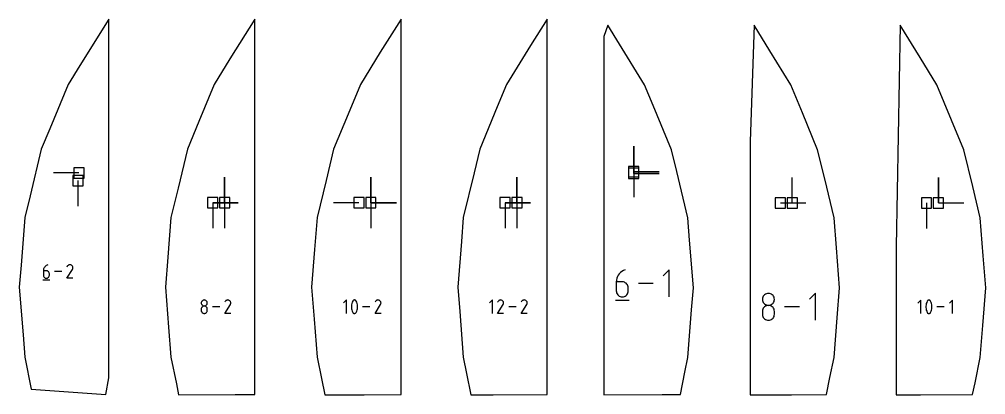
# Model space of a CAD drawing. Extents: x 0 to 800, y 0 to 1000.
# Drawn here: x 218.2 to 272.2, y 942.6 to 963.6 of the extents above; entities that cross this region are included whole.
import ezdxf

# ---------------------------------------------------------------- set-up
doc = ezdxf.new("R2010")
doc.units = 0
doc.header["$MEASUREMENT"] = 0
for name, color, linetype in [('annotation', 7, 'Continuous'), ('boundary', 7, 'Continuous'), ('hole', 7, 'Continuous')]:
    doc.layers.add(name, color=color, linetype=linetype)

msp = doc.modelspace()

# ---------------------------------------------------------------- linework, layer by layer
at = {"layer": 'annotation', "color": 1}
for p, q in [((252.538929, 955.079203), (252.538929, 956.507953)), ((252.538929, 955.079203), (252.538929, 956.507953)), ((252.538929, 956.507953), (252.538929, 955.079203)), ((252.538929, 955.079203), (252.538929, 956.507953)), ((252.538929, 956.507953), (252.538929, 955.079203)), ((252.538929, 954.983953), (252.538929, 956.412703)), ((252.538929, 954.983953), (252.538929, 956.412703)), ((252.538929, 956.412703), (252.538929, 954.983953)), ((252.538929, 955.079203), (253.967679, 955.079203)), ((252.538929, 955.079203), (253.967679, 955.079203)), ((253.967679, 955.079203), (252.538929, 955.079203)), ((252.538929, 955.079203), (252.538929, 953.650453)), ((221.505176, 955.007169), (220.076426, 955.007169)), ((221.452551, 954.578544), (221.452551, 953.149794)), ((229.656427, 953.340919), (229.656427, 954.769669)), ((229.656427, 953.340919), (229.656427, 954.769669)), ((229.656427, 954.769669), (229.656427, 953.340919)), ((237.831428, 953.340919), (237.831428, 954.769669)), ((237.831428, 953.340919), (237.831428, 954.769669)), ((237.831428, 954.769669), (237.831428, 953.340919)), ((237.831428, 953.340919), (237.831428, 954.769669)), ((237.831428, 954.769669), (237.831428, 953.340919)), ((246.006428, 953.340919), (246.006428, 954.769669)), ((246.006428, 953.340919), (246.006428, 954.769669)), ((246.006428, 954.769669), (246.006428, 953.340919)), ((252.538929, 954.983953), (253.967679, 954.983953)), ((261.40393, 953.329311), (261.40393, 954.758061)), ((269.578931, 953.329311), (269.578931, 954.758061)), ((269.578931, 953.329311), (269.578931, 954.758061)), ((269.578931, 954.758061), (269.578931, 953.329311)), ((228.990177, 953.340919), (228.990176, 951.912169)), ((228.990177, 953.340919), (230.418927, 953.340919)), ((228.990177, 953.340919), (230.418927, 953.340919)), ((230.418927, 953.340919), (228.990177, 953.340919)), ((229.656427, 953.340919), (229.656427, 951.912169)), ((237.165177, 953.340919), (235.736427, 953.340919)), ((237.831428, 953.340919), (239.260178, 953.340919)), ((237.831428, 953.340919), (239.260178, 953.340919)), ((239.260178, 953.340919), (237.831428, 953.340919)), ((237.831428, 953.340919), (237.831428, 951.912169)), ((245.340178, 953.340919), (246.768928, 953.340919)), ((245.340178, 953.340919), (246.768928, 953.340919)), ((246.768928, 953.340919), (245.340178, 953.340919)), ((245.340178, 953.340919), (245.340178, 951.912169)), ((246.006428, 953.340919), (246.006428, 951.912169)), ((260.737679, 953.329311), (262.166429, 953.329311)), ((268.91268, 953.329311), (268.91268, 951.900561)), ((269.578931, 953.329311), (271.007681, 953.329311)), ((219.549137, 949.679026), (219.531595, 949.632508)), ((219.57291, 949.722321), (219.549137, 949.679026)), ((219.60246, 949.761785), (219.57291, 949.722321)), ((219.637334, 949.796807), (219.60246, 949.761785)), ((219.67708, 949.82678), (219.637334, 949.796807)), ((219.721243, 949.851093), (219.67708, 949.82678)), ((219.76937, 949.869138), (219.721243, 949.851093)), ((219.76937, 949.869138), (219.76937, 949.869138)), ((220.856665, 949.785014), (220.834604, 949.742694)), ((220.874173, 949.80984), (220.856665, 949.785014)), ((220.895178, 949.830563), (220.874173, 949.80984)), ((220.919041, 949.847019), (220.895178, 949.830563)), ((220.945125, 949.859041), (220.919041, 949.847019)), ((220.972789, 949.866463), (220.945125, 949.859041)), ((221.001396, 949.869119), (220.972789, 949.866463)), ((221.030306, 949.866843), (221.001396, 949.869119)), ((221.058881, 949.85947), (221.030306, 949.866843)), ((221.086482, 949.846833), (221.058881, 949.85947)), ((221.111167, 949.829304), (221.086482, 949.846833)), ((221.086482, 949.846833), (221.086482, 949.846833)), ((221.131807, 949.808269), (221.111167, 949.829304)), ((221.148218, 949.784373), (221.131807, 949.808269)), ((221.160216, 949.75826), (221.148218, 949.784373)), ((221.167617, 949.730576), (221.160216, 949.75826)), ((221.160408, 949.644541), (221.167897, 949.673072)), ((221.170239, 949.701965), (221.167617, 949.730576)), ((221.167897, 949.673072), (221.170239, 949.701965)), ((219.520738, 949.583377), (219.517018, 949.532241)), ((219.517018, 949.532241), (219.517018, 949.280791)), ((219.685015, 949.532241), (219.517018, 949.532241)), ((219.517018, 949.280791), (219.517018, 949.280791)), ((219.517018, 949.280791), (219.51973, 949.25057)), ((219.51973, 949.25057), (219.527548, 949.222121)), ((219.531595, 949.632508), (219.520738, 949.583377)), ((219.527548, 949.222121), (219.539993, 949.195922)), ((219.539993, 949.195922), (219.556585, 949.172447)), ((219.556585, 949.172447), (219.576848, 949.152172)), ((219.576848, 949.152172), (219.6003, 949.135575)), ((219.6003, 949.135575), (219.626465, 949.123131)), ((219.626465, 949.123131), (219.654863, 949.115315)), ((219.71523, 949.529545), (219.685015, 949.532241)), ((219.743661, 949.521768), (219.71523, 949.529545)), ((219.71523, 949.115315), (219.743661, 949.123131)), ((219.769835, 949.509381), (219.743661, 949.521768)), ((219.743661, 949.123131), (219.769835, 949.135575)), ((219.79328, 949.492851), (219.769835, 949.509381)), ((219.769835, 949.135575), (219.79328, 949.152172)), ((219.813523, 949.472647), (219.79328, 949.492851)), ((219.79328, 949.152172), (219.813523, 949.172447)), ((219.83009, 949.44924), (219.813523, 949.472647)), ((219.813523, 949.172447), (219.83009, 949.195922)), ((219.84251, 949.423097), (219.83009, 949.44924)), ((219.83009, 949.195922), (219.84251, 949.222121)), ((219.850308, 949.394688), (219.84251, 949.423097)), ((219.84251, 949.222121), (219.850308, 949.25057)), ((219.853013, 949.364481), (219.850308, 949.394688)), ((219.850308, 949.25057), (219.853013, 949.280791)), ((219.853013, 949.280791), (219.853013, 949.364481)), ((219.853013, 949.364481), (219.853013, 949.364481)), ((220.550444, 949.490871), (220.136784, 949.490871)), ((220.83413, 949.112598), (221.1446, 949.612415)), ((221.1446, 949.612415), (221.144971, 949.612874)), ((221.1446, 949.612415), (221.1446, 949.612415)), ((221.144971, 949.612874), (221.145327, 949.613337)), ((221.145327, 949.613337), (221.14567, 949.613808)), ((221.14567, 949.613808), (221.146002, 949.614291)), ((221.146002, 949.614291), (221.146327, 949.614789)), ((221.146327, 949.614789), (221.146645, 949.615307)), ((221.146645, 949.615307), (221.14696, 949.615848)), ((221.14696, 949.615848), (221.147274, 949.616417)), ((221.147274, 949.616417), (221.147589, 949.617017)), ((221.147589, 949.617017), (221.160408, 949.644541)), ((221.147589, 949.617017), (221.147589, 949.617017)), ((251.624437, 949.203161), (251.589392, 949.110228)), ((251.67193, 949.289656), (251.624437, 949.203161)), ((251.730965, 949.368495), (251.67193, 949.289656)), ((251.800637, 949.438463), (251.730965, 949.368495)), ((251.88004, 949.498341), (251.800637, 949.438463)), ((251.968268, 949.546914), (251.88004, 949.498341)), ((252.064416, 949.582963), (251.968268, 949.546914)), ((252.064416, 949.582963), (252.064416, 949.582963)), ((254.527519, 949.582963), (254.191516, 949.246866)), ((254.527519, 948.071568), (254.527519, 949.582963)), ((219.495977, 949.018037), (219.874243, 949.018037)), ((219.654863, 949.115315), (219.685015, 949.112604)), ((219.685015, 949.112604), (219.71523, 949.115315)), ((219.685015, 949.112604), (219.685015, 949.112604)), ((221.170124, 949.112598), (220.83413, 949.112598)), ((251.567701, 949.012074), (251.560269, 948.909916)), ((251.560269, 948.909916), (251.560269, 948.40757)), ((251.895893, 948.909916), (251.560269, 948.909916)), ((251.589392, 949.110228), (251.567701, 949.012074)), ((251.956256, 948.904529), (251.895893, 948.909916)), ((252.013055, 948.888993), (251.956256, 948.904529)), ((252.065346, 948.864245), (252.013055, 948.888993)), ((252.112184, 948.831221), (252.065346, 948.864245)), ((252.152624, 948.790859), (252.112184, 948.831221)), ((252.185723, 948.744096), (252.152624, 948.790859)), ((252.210534, 948.691868), (252.185723, 948.744096)), ((252.226113, 948.635112), (252.210534, 948.691868)), ((252.231516, 948.574766), (252.226113, 948.635112)), ((253.624837, 948.827266), (252.798432, 948.827266)), ((251.560269, 948.40757), (251.560269, 948.40757)), ((251.560269, 948.40757), (251.565688, 948.347195)), ((251.565688, 948.347195), (251.581307, 948.290361)), ((251.581307, 948.290361), (251.606169, 948.238019)), ((251.606169, 948.238019), (251.639317, 948.191121)), ((251.639317, 948.191121), (251.679797, 948.150618)), ((251.679797, 948.150618), (251.726651, 948.11746)), ((251.726651, 948.11746), (251.778922, 948.092598)), ((251.778922, 948.092598), (251.835655, 948.076984)), ((251.835655, 948.076984), (251.895893, 948.071568)), ((251.895893, 948.071568), (251.956256, 948.076984)), ((251.895893, 948.071568), (251.895893, 948.071568)), ((251.956256, 948.076984), (252.013055, 948.092598)), ((252.013055, 948.092598), (252.065346, 948.11746)), ((252.065346, 948.11746), (252.112184, 948.150618)), ((252.112184, 948.150618), (252.152624, 948.191121)), ((252.152624, 948.191121), (252.185723, 948.238019)), ((252.185723, 948.238019), (252.210534, 948.290361)), ((252.210534, 948.290361), (252.226113, 948.347195)), ((252.226113, 948.347195), (252.231516, 948.40757)), ((252.231516, 948.40757), (252.231516, 948.574766)), ((252.231516, 948.574766), (252.231516, 948.574766)), ((259.756296, 948.05071), (259.740686, 947.994087)), ((259.781148, 948.102899), (259.756296, 948.05071)), ((259.814287, 948.149693), (259.781148, 948.102899)), ((259.854759, 948.190133), (259.814287, 948.149693)), ((259.901609, 948.223258), (259.854759, 948.190133)), ((259.953885, 948.248108), (259.901609, 948.223258)), ((260.010631, 948.263722), (259.953885, 948.248108)), ((260.070894, 948.26914), (260.010631, 948.263722)), ((260.131156, 948.263722), (260.070894, 948.26914)), ((260.070894, 948.26914), (260.070894, 948.26914)), ((260.187903, 948.248108), (260.131156, 948.263722)), ((260.240178, 948.223258), (260.187903, 948.248108)), ((260.287029, 948.190133), (260.240178, 948.223258)), ((260.3275, 948.149693), (260.287029, 948.190133)), ((260.360639, 948.102899), (260.3275, 948.149693)), ((260.385491, 948.05071), (260.360639, 948.102899)), ((260.401102, 947.994087), (260.385491, 948.05071)), ((262.70252, 948.270988), (262.366517, 947.93489)), ((262.70252, 946.759592), (262.70252, 948.270988)), ((228.351443, 947.760394), (228.348732, 947.730312)), ((228.348732, 947.730312), (228.348732, 947.730312)), ((228.348732, 947.730312), (228.351444, 947.700089)), ((228.359257, 947.788737), (228.351443, 947.760394)), ((228.351444, 947.700089), (228.359262, 947.671636)), ((228.371696, 947.81486), (228.359257, 947.788737)), ((228.359262, 947.671636), (228.371707, 947.64543)), ((228.388284, 947.838283), (228.371696, 947.81486)), ((228.388284, 947.502215), (228.371696, 947.478739)), ((228.371707, 947.64543), (228.3883, 947.621948)), ((228.408542, 947.858525), (228.388284, 947.838283)), ((228.408542, 947.522493), (228.388284, 947.502215)), ((228.3883, 947.621948), (228.408562, 947.601666)), ((228.431993, 947.875106), (228.408542, 947.858525)), ((228.431993, 947.539096), (228.408542, 947.522493)), ((228.408562, 947.601666), (228.432014, 947.585061)), ((228.45816, 947.887545), (228.431993, 947.875106)), ((228.45816, 947.551545), (228.431993, 947.539096)), ((228.432014, 947.585061), (228.458179, 947.57261)), ((228.486564, 947.89536), (228.45816, 947.887545)), ((228.486564, 947.559365), (228.45816, 947.551545)), ((228.458179, 947.57261), (228.486577, 947.56479)), ((228.516729, 947.898072), (228.486564, 947.89536)), ((228.516729, 947.562078), (228.486564, 947.559365)), ((228.486577, 947.56479), (228.516729, 947.562078)), ((228.546894, 947.89536), (228.516729, 947.898072)), ((228.516729, 947.898072), (228.516729, 947.898072)), ((228.516729, 947.562078), (228.546881, 947.56479)), ((228.546894, 947.559366), (228.516729, 947.562078)), ((228.516729, 947.562078), (228.516729, 947.562078)), ((228.516729, 947.562078), (228.516729, 947.562078)), ((228.546881, 947.56479), (228.575279, 947.57261)), ((228.575298, 947.887545), (228.546894, 947.89536)), ((228.575298, 947.551551), (228.546894, 947.559366)), ((228.575279, 947.57261), (228.601444, 947.585061)), ((228.601465, 947.875106), (228.575298, 947.887545)), ((228.601465, 947.539106), (228.575298, 947.551551)), ((228.601444, 947.585061), (228.624897, 947.601666)), ((228.624916, 947.858525), (228.601465, 947.875106)), ((228.624916, 947.522509), (228.601465, 947.539106)), ((228.624897, 947.601666), (228.645159, 947.621948)), ((228.645174, 947.838283), (228.624916, 947.858525)), ((228.645174, 947.502235), (228.624916, 947.522509)), ((228.645159, 947.621948), (228.661752, 947.64543)), ((228.661762, 947.81486), (228.645174, 947.838283)), ((228.661762, 947.47876), (228.645174, 947.502235)), ((228.661752, 947.64543), (228.674196, 947.671636)), ((228.674202, 947.788737), (228.661762, 947.81486)), ((228.674196, 947.671636), (228.682014, 947.700089)), ((228.682016, 947.760394), (228.674202, 947.788737)), ((228.682014, 947.700089), (228.684727, 947.730312)), ((228.684727, 947.730312), (228.682016, 947.760394)), ((228.684727, 947.730312), (228.684727, 947.730312)), ((229.382158, 947.520731), (228.968498, 947.520731)), ((229.665844, 947.142457), (229.976314, 947.642275)), ((229.688379, 947.814874), (229.666318, 947.772554)), ((229.705887, 947.8397), (229.688379, 947.814874)), ((229.726892, 947.860423), (229.705887, 947.8397)), ((229.750755, 947.876879), (229.726892, 947.860423)), ((229.776839, 947.888901), (229.750755, 947.876879)), ((229.804503, 947.896323), (229.776839, 947.888901)), ((229.83311, 947.898979), (229.804503, 947.896323)), ((229.86202, 947.896703), (229.83311, 947.898979)), ((229.890595, 947.88933), (229.86202, 947.896703)), ((229.918196, 947.876693), (229.890595, 947.88933)), ((229.942881, 947.859164), (229.918196, 947.876693)), ((229.918196, 947.876693), (229.918196, 947.876693)), ((229.963521, 947.838129), (229.942881, 947.859164)), ((229.979932, 947.814233), (229.963521, 947.838129)), ((229.976314, 947.642275), (229.976685, 947.642734)), ((229.976314, 947.642275), (229.976314, 947.642275)), ((229.976685, 947.642734), (229.977041, 947.643197)), ((229.977041, 947.643197), (229.977384, 947.643668)), ((229.977384, 947.643668), (229.977716, 947.644151)), ((229.977716, 947.644151), (229.978041, 947.644649)), ((229.978041, 947.644649), (229.978359, 947.645167)), ((229.978359, 947.645167), (229.978674, 947.645708)), ((229.978674, 947.645708), (229.978988, 947.646277)), ((229.978988, 947.646277), (229.979303, 947.646877)), ((229.979303, 947.646877), (229.992122, 947.674401)), ((229.979303, 947.646877), (229.979303, 947.646877)), ((229.99193, 947.78812), (229.979932, 947.814233)), ((229.999331, 947.760436), (229.99193, 947.78812)), ((229.992122, 947.674401), (229.999611, 947.702932)), ((230.001953, 947.731825), (229.999331, 947.760436)), ((229.999611, 947.702932), (230.001953, 947.731825)), ((236.466742, 947.898997), (236.298555, 947.730763)), ((236.466742, 947.142464), (236.466742, 947.898997)), ((236.757726, 947.629127), (236.750476, 947.556675)), ((236.750476, 947.556675), (236.750476, 947.483924)), ((236.772226, 947.70072), (236.757726, 947.629127)), ((236.793976, 947.770895), (236.772226, 947.70072)), ((236.822976, 947.839092), (236.793976, 947.770895)), ((236.832742, 947.855332), (236.822976, 947.839092)), ((236.822976, 947.839092), (236.822976, 947.839092)), ((236.844913, 947.869172), (236.832742, 947.855332)), ((236.859086, 947.880477), (236.844913, 947.869172)), ((236.874858, 947.889113), (236.859086, 947.880477)), ((236.891826, 947.894947), (236.874858, 947.889113)), ((236.909587, 947.897845), (236.891826, 947.894947)), ((236.927738, 947.897672), (236.909587, 947.897845)), ((236.945876, 947.894295), (236.927738, 947.897672)), ((236.963599, 947.887579), (236.945876, 947.894295)), ((236.970383, 947.884014), (236.963599, 947.887579)), ((236.963599, 947.887579), (236.963599, 947.887579)), ((236.976893, 947.879919), (236.970383, 947.884014)), ((236.983098, 947.875327), (236.976893, 947.879919)), ((236.988965, 947.870269), (236.983098, 947.875327)), ((236.994463, 947.864779), (236.988965, 947.870269)), ((236.999561, 947.858888), (236.994463, 947.864779)), ((237.004226, 947.85263), (236.999561, 947.858888)), ((237.008428, 947.846036), (237.004226, 947.85263)), ((237.012133, 947.83914), (237.008428, 947.846036)), ((237.041274, 947.770802), (237.012133, 947.83914)), ((237.012133, 947.83914), (237.012133, 947.83914)), ((237.06313, 947.700521), (237.041274, 947.770802)), ((237.0777, 947.628858), (237.06313, 947.700521)), ((237.084986, 947.556371), (237.0777, 947.628858)), ((237.084986, 947.48362), (237.084986, 947.556371)), ((237.78236, 947.520731), (237.3687, 947.520731)), ((238.066046, 947.142457), (238.376516, 947.642275)), ((238.088581, 947.814874), (238.06652, 947.772554)), ((238.106089, 947.8397), (238.088581, 947.814874)), ((238.127094, 947.860423), (238.106089, 947.8397)), ((238.150957, 947.876879), (238.127094, 947.860423)), ((238.177041, 947.888901), (238.150957, 947.876879)), ((238.204705, 947.896323), (238.177041, 947.888901)), ((238.233312, 947.898979), (238.204705, 947.896323)), ((238.262222, 947.896703), (238.233312, 947.898979)), ((238.290797, 947.88933), (238.262222, 947.896703)), ((238.318398, 947.876693), (238.290797, 947.88933)), ((238.343083, 947.859164), (238.318398, 947.876693)), ((238.318398, 947.876693), (238.318398, 947.876693)), ((238.363723, 947.838129), (238.343083, 947.859164)), ((238.380134, 947.814233), (238.363723, 947.838129)), ((238.376516, 947.642275), (238.376887, 947.642734)), ((238.376516, 947.642275), (238.376516, 947.642275)), ((238.376887, 947.642734), (238.377243, 947.643197)), ((238.377243, 947.643197), (238.377586, 947.643668)), ((238.377586, 947.643668), (238.377918, 947.644151)), ((238.377918, 947.644151), (238.378243, 947.644649)), ((238.378243, 947.644649), (238.378561, 947.645167)), ((238.378561, 947.645167), (238.378876, 947.645708)), ((238.378876, 947.645708), (238.37919, 947.646277)), ((238.37919, 947.646277), (238.379505, 947.646877)), ((238.379505, 947.646877), (238.392324, 947.674401)), ((238.379505, 947.646877), (238.379505, 947.646877)), ((238.392132, 947.78812), (238.380134, 947.814233)), ((238.399533, 947.760436), (238.392132, 947.78812)), ((238.392324, 947.674401), (238.399813, 947.702932)), ((238.402155, 947.731825), (238.399533, 947.760436)), ((238.399813, 947.702932), (238.402155, 947.731825)), ((244.640943, 947.898997), (244.472756, 947.730763)), ((244.640943, 947.142464), (244.640943, 947.898997)), ((244.924677, 947.142457), (245.235147, 947.642275)), ((244.947212, 947.814874), (244.925151, 947.772554)), ((244.96472, 947.8397), (244.947212, 947.814874)), ((244.985725, 947.860423), (244.96472, 947.8397)), ((245.009588, 947.876879), (244.985725, 947.860423)), ((245.035672, 947.888901), (245.009588, 947.876879)), ((245.063336, 947.896323), (245.035672, 947.888901)), ((245.091943, 947.898979), (245.063336, 947.896323)), ((245.120853, 947.896703), (245.091943, 947.898979)), ((245.149428, 947.88933), (245.120853, 947.896703)), ((245.177029, 947.876693), (245.149428, 947.88933)), ((245.201714, 947.859164), (245.177029, 947.876693)), ((245.177029, 947.876693), (245.177029, 947.876693)), ((245.222354, 947.838129), (245.201714, 947.859164)), ((245.238765, 947.814233), (245.222354, 947.838129)), ((245.235147, 947.642275), (245.235518, 947.642734)), ((245.235147, 947.642275), (245.235147, 947.642275)), ((245.235518, 947.642734), (245.235874, 947.643197)), ((245.235874, 947.643197), (245.236217, 947.643668)), ((245.236217, 947.643668), (245.23655, 947.644151)), ((245.23655, 947.644151), (245.236874, 947.644649)), ((245.236874, 947.644649), (245.237192, 947.645167)), ((245.237192, 947.645167), (245.237507, 947.645708)), ((245.237507, 947.645708), (245.237821, 947.646277)), ((245.237821, 947.646277), (245.238136, 947.646877)), ((245.238136, 947.646877), (245.250955, 947.674401)), ((245.238136, 947.646877), (245.238136, 947.646877)), ((245.250763, 947.78812), (245.238765, 947.814233)), ((245.258164, 947.760436), (245.250763, 947.78812)), ((245.250955, 947.674401), (245.258444, 947.702932)), ((245.260786, 947.731825), (245.258164, 947.760436)), ((245.258444, 947.702932), (245.260786, 947.731825)), ((245.95816, 947.520731), (245.5445, 947.520731)), ((246.241846, 947.142457), (246.552316, 947.642275)), ((246.264381, 947.814874), (246.24232, 947.772554)), ((246.281889, 947.8397), (246.264381, 947.814874)), ((246.302894, 947.860423), (246.281889, 947.8397)), ((246.326757, 947.876879), (246.302894, 947.860423)), ((246.352841, 947.888901), (246.326757, 947.876879)), ((246.380505, 947.896323), (246.352841, 947.888901)), ((246.409112, 947.898979), (246.380505, 947.896323)), ((246.438022, 947.896703), (246.409112, 947.898979)), ((246.466597, 947.88933), (246.438022, 947.896703)), ((246.494198, 947.876693), (246.466597, 947.88933)), ((246.518883, 947.859164), (246.494198, 947.876693)), ((246.494198, 947.876693), (246.494198, 947.876693)), ((246.539523, 947.838129), (246.518883, 947.859164)), ((246.555934, 947.814233), (246.539523, 947.838129)), ((246.552316, 947.642275), (246.552687, 947.642734)), ((246.552316, 947.642275), (246.552316, 947.642275)), ((246.552687, 947.642734), (246.553043, 947.643197)), ((246.553043, 947.643197), (246.553386, 947.643668)), ((246.553386, 947.643668), (246.553719, 947.644151)), ((246.553719, 947.644151), (246.554043, 947.644649)), ((246.554043, 947.644649), (246.554361, 947.645167)), ((246.554361, 947.645167), (246.554676, 947.645708)), ((246.554676, 947.645708), (246.55499, 947.646277)), ((246.55499, 947.646277), (246.555305, 947.646877)), ((246.555305, 947.646877), (246.568124, 947.674401)), ((246.555305, 947.646877), (246.555305, 947.646877)), ((246.567932, 947.78812), (246.555934, 947.814233)), ((246.575333, 947.760436), (246.567932, 947.78812)), ((246.568124, 947.674401), (246.575613, 947.702932)), ((246.577955, 947.731825), (246.575333, 947.760436)), ((246.575613, 947.702932), (246.577955, 947.731825)), ((251.518234, 947.882643), (252.273931, 947.882643)), ((259.740686, 947.994087), (259.73527, 947.93399)), ((259.73527, 947.93399), (259.73527, 947.93399)), ((259.73527, 947.93399), (259.740689, 947.873611)), ((259.740689, 947.873611), (259.756307, 947.816768)), ((259.756307, 947.816768), (259.781169, 947.764414)), ((259.781169, 947.764414), (259.814318, 947.717501)), ((259.854759, 947.518811), (259.814287, 947.4783)), ((259.814318, 947.717501), (259.854798, 947.676982)), ((259.901609, 947.551979), (259.854759, 947.518811)), ((259.854798, 947.676982), (259.901651, 947.643809)), ((259.953885, 947.576851), (259.901609, 947.551979)), ((259.901651, 947.643809), (259.953923, 947.618935)), ((260.010631, 947.592473), (259.953885, 947.576851)), ((259.953923, 947.618935), (260.010656, 947.603312)), ((260.070894, 947.597893), (260.010631, 947.592473)), ((260.010656, 947.603312), (260.070894, 947.597893)), ((260.070894, 947.597893), (260.131132, 947.603312)), ((260.131156, 947.592476), (260.070894, 947.597893)), ((260.070894, 947.597893), (260.070894, 947.597893)), ((260.070894, 947.597893), (260.070894, 947.597893)), ((260.131132, 947.603312), (260.187864, 947.618935)), ((260.187903, 947.576862), (260.131156, 947.592476)), ((260.187864, 947.618935), (260.240136, 947.643809)), ((260.240178, 947.552), (260.187903, 947.576862)), ((260.240136, 947.643809), (260.28699, 947.676982)), ((260.287029, 947.518842), (260.240178, 947.552)), ((260.28699, 947.676982), (260.327469, 947.717501)), ((260.3275, 947.478339), (260.287029, 947.518842)), ((260.327469, 947.717501), (260.360618, 947.764414)), ((260.360618, 947.764414), (260.38548, 947.816768)), ((260.38548, 947.816768), (260.401098, 947.873611)), ((260.401098, 947.873611), (260.406517, 947.93399)), ((260.406517, 947.93399), (260.401102, 947.994087)), ((260.406517, 947.93399), (260.406517, 947.93399)), ((261.799838, 947.51529), (260.973433, 947.51529)), ((268.595239, 947.893139), (268.427237, 947.72509)), ((268.595239, 947.137441), (268.595239, 947.893139)), ((268.885901, 947.623566), (268.878659, 947.551194)), ((268.878659, 947.551194), (268.878659, 947.478524)), ((268.900385, 947.69508), (268.885901, 947.623566)), ((268.922111, 947.765178), (268.900385, 947.69508)), ((268.951079, 947.8333), (268.922111, 947.765178)), ((268.960834, 947.849522), (268.951079, 947.8333)), ((268.951079, 947.8333), (268.951079, 947.8333)), ((268.972992, 947.863346), (268.960834, 947.849522)), ((268.987149, 947.874639), (268.972992, 947.863346)), ((269.002904, 947.883266), (268.987149, 947.874639)), ((269.019853, 947.889093), (269.002904, 947.883266)), ((269.037594, 947.891988), (269.019853, 947.889093)), ((269.055725, 947.891815), (269.037594, 947.891988)), ((269.073844, 947.888441), (269.055725, 947.891815)), ((269.091546, 947.881733), (269.073844, 947.888441)), ((269.098323, 947.878172), (269.091546, 947.881733)), ((269.091546, 947.881733), (269.091546, 947.881733)), ((269.104826, 947.874082), (269.098323, 947.878172)), ((269.111024, 947.869494), (269.104826, 947.874082)), ((269.116885, 947.864442), (269.111024, 947.869494)), ((269.122377, 947.858958), (269.116885, 947.864442)), ((269.127469, 947.853074), (269.122377, 947.858958)), ((269.132129, 947.846823), (269.127469, 947.853074)), ((269.136326, 947.840236), (269.132129, 947.846823)), ((269.140027, 947.833347), (269.136326, 947.840236)), ((269.169136, 947.765085), (269.140027, 947.833347)), ((269.140027, 947.833347), (269.140027, 947.833347)), ((269.190968, 947.694882), (269.169136, 947.765085)), ((269.205522, 947.623298), (269.190968, 947.694882)), ((269.212799, 947.550891), (269.205522, 947.623298)), ((269.212799, 947.47822), (269.212799, 947.550891)), ((269.909403, 947.51529), (269.4962, 947.51529)), ((270.360743, 947.893139), (270.192742, 947.72509)), ((270.360743, 947.137441), (270.360743, 947.893139)), ((228.351443, 947.424099), (228.348732, 947.39389)), ((228.348732, 947.39389), (228.348732, 947.3102)), ((228.348732, 947.3102), (228.348732, 947.3102)), ((228.348732, 947.3102), (228.351444, 947.279993)), ((228.359257, 947.452541), (228.351443, 947.424099)), ((228.351444, 947.279993), (228.359262, 947.251584)), ((228.371696, 947.478739), (228.359257, 947.452541)), ((228.359262, 947.251584), (228.371707, 947.225441)), ((228.371707, 947.225441), (228.3883, 947.202034)), ((228.3883, 947.202034), (228.408562, 947.181831)), ((228.408562, 947.181831), (228.432014, 947.165301)), ((228.432014, 947.165301), (228.458179, 947.152913)), ((228.458179, 947.152913), (228.486577, 947.145136)), ((228.486577, 947.145136), (228.516729, 947.14244)), ((228.516729, 947.14244), (228.546881, 947.145136)), ((228.516729, 947.14244), (228.516729, 947.14244)), ((228.546881, 947.145136), (228.575279, 947.152913)), ((228.575279, 947.152913), (228.601444, 947.165301)), ((228.601444, 947.165301), (228.624897, 947.181831)), ((228.624897, 947.181831), (228.645159, 947.202034)), ((228.645159, 947.202034), (228.661752, 947.225441)), ((228.661752, 947.225441), (228.674196, 947.251584)), ((228.674202, 947.45256), (228.661762, 947.47876)), ((228.674196, 947.251584), (228.682014, 947.279993)), ((228.682016, 947.424112), (228.674202, 947.45256)), ((228.682014, 947.279993), (228.684727, 947.3102)), ((228.684727, 947.39389), (228.682016, 947.424112)), ((228.684727, 947.3102), (228.684727, 947.39389)), ((228.684727, 947.39389), (228.684727, 947.39389)), ((230.001838, 947.142457), (229.665844, 947.142457)), ((236.750476, 947.483924), (236.757726, 947.411433)), ((236.757726, 947.411433), (236.772226, 947.339762)), ((236.772226, 947.339762), (236.793976, 947.269471)), ((236.793976, 947.269471), (236.822976, 947.20112)), ((236.822976, 947.20112), (236.822976, 947.20112)), ((236.822976, 947.20112), (236.826669, 947.194237)), ((236.826669, 947.194237), (236.830839, 947.187676)), ((236.830839, 947.187676), (236.83547, 947.181457)), ((236.83547, 947.181457), (236.840543, 947.1756)), ((236.840543, 947.1756), (236.846042, 947.170125)), ((236.846042, 947.170125), (236.851948, 947.165052)), ((236.851948, 947.165052), (236.858245, 947.160401)), ((236.858245, 947.160401), (236.864914, 947.156191)), ((236.864914, 947.156191), (236.871938, 947.152443)), ((236.871938, 947.152443), (236.871938, 947.152443)), ((236.871938, 947.152443), (236.889521, 947.14587)), ((236.889521, 947.14587), (236.907553, 947.142604)), ((236.907553, 947.142604), (236.925628, 947.142513)), ((236.925628, 947.142513), (236.943337, 947.145463)), ((236.943337, 947.145463), (236.960274, 947.15132)), ((236.960274, 947.15132), (236.976029, 947.159953)), ((236.976029, 947.159953), (236.990196, 947.171227)), ((236.990196, 947.171227), (237.002367, 947.185009)), ((237.002367, 947.185009), (237.012133, 947.201167)), ((237.012133, 947.201167), (237.041274, 947.269378)), ((237.012133, 947.201167), (237.012133, 947.201167)), ((237.041274, 947.269378), (237.06313, 947.339564)), ((237.06313, 947.339564), (237.0777, 947.411164)), ((237.0777, 947.411164), (237.084986, 947.48362)), ((238.40204, 947.142457), (238.066046, 947.142457)), ((245.260672, 947.142457), (244.924677, 947.142457)), ((246.577841, 947.142457), (246.241846, 947.142457)), ((259.740686, 947.322241), (259.73527, 947.26189)), ((259.73527, 947.26189), (259.73527, 947.094694)), ((259.73527, 947.094694), (259.73527, 947.094694)), ((259.73527, 947.094694), (259.740689, 947.034348)), ((259.756296, 947.379061), (259.740686, 947.322241)), ((259.740689, 947.034348), (259.756307, 946.977592)), ((259.781148, 947.431399), (259.756296, 947.379061)), ((259.756307, 946.977592), (259.781169, 946.925364)), ((259.814287, 947.4783), (259.781148, 947.431399)), ((260.360639, 947.431441), (260.3275, 947.478339)), ((260.360618, 946.925364), (260.38548, 946.977592)), ((260.385491, 947.3791), (260.360639, 947.431441)), ((260.38548, 946.977592), (260.401098, 947.034348)), ((260.401102, 947.322266), (260.385491, 947.3791)), ((260.401098, 947.034348), (260.406517, 947.094694)), ((260.406517, 947.26189), (260.401102, 947.322266)), ((260.406517, 947.094694), (260.406517, 947.26189)), ((260.406517, 947.26189), (260.406517, 947.26189)), ((268.878659, 947.478524), (268.885901, 947.406113)), ((268.885901, 947.406113), (268.900385, 947.334522)), ((268.900385, 947.334522), (268.922111, 947.264309)), ((268.922111, 947.264309), (268.951079, 947.196032)), ((268.951079, 947.196032), (268.951079, 947.196032)), ((268.951079, 947.196032), (268.954768, 947.189157)), ((268.954768, 947.189157), (268.958933, 947.182603)), ((268.958933, 947.182603), (268.963559, 947.176391)), ((268.963559, 947.176391), (268.968627, 947.170541)), ((268.968627, 947.170541), (268.97412, 947.165072)), ((268.97412, 947.165072), (268.980019, 947.160004)), ((268.980019, 947.160004), (268.986309, 947.155358)), ((268.986309, 947.155358), (268.992971, 947.151153)), ((268.992971, 947.151153), (268.999987, 947.147409)), ((268.999987, 947.147409), (268.999987, 947.147409)), ((268.999987, 947.147409), (269.01755, 947.140843)), ((269.01755, 947.140843), (269.035563, 947.137581)), ((269.035563, 947.137581), (269.053618, 947.13749)), ((269.053618, 947.13749), (269.071308, 947.140437)), ((269.071308, 947.140437), (269.088225, 947.146288)), ((269.088225, 947.146288), (269.103963, 947.154911)), ((269.103963, 947.154911), (269.118114, 947.166172)), ((269.118114, 947.166172), (269.130271, 947.17994)), ((269.130271, 947.17994), (269.140027, 947.19608)), ((269.140027, 947.19608), (269.169136, 947.264215)), ((269.140027, 947.19608), (269.140027, 947.19608)), ((269.169136, 947.264215), (269.190968, 947.334324)), ((269.190968, 947.334324), (269.205522, 947.405845)), ((269.205522, 947.405845), (269.212799, 947.47822)), ((259.781169, 946.925364), (259.814318, 946.878601)), ((259.814318, 946.878601), (259.854798, 946.838239)), ((259.854798, 946.838239), (259.901651, 946.805216)), ((259.901651, 946.805216), (259.953923, 946.780467)), ((259.953923, 946.780467), (260.010656, 946.764931)), ((260.010656, 946.764931), (260.070894, 946.759545)), ((260.070894, 946.759545), (260.131132, 946.764931)), ((260.070894, 946.759545), (260.070894, 946.759545)), ((260.131132, 946.764931), (260.187864, 946.780467)), ((260.187864, 946.780467), (260.240136, 946.805216)), ((260.240136, 946.805216), (260.28699, 946.838239)), ((260.28699, 946.838239), (260.327469, 946.878601)), ((260.327469, 946.878601), (260.360618, 946.925364))]:
    msp.add_line(p, q, dxfattribs=at)
at = {"layer": 'boundary', "color": 5}
for p, q in [((223.172052, 963.609157), (221.548704, 961.022587)), ((223.172052, 943.544138), (223.172052, 963.609157)), ((231.347052, 963.609157), (229.953276, 961.397212)), ((231.347052, 949.427075), (231.347052, 963.609157)), ((239.522053, 963.609157), (238.357847, 961.771837)), ((239.522053, 955.310012), (239.522053, 963.609157)), ((247.697054, 963.609157), (246.762419, 962.146463)), ((247.697054, 961.192949), (247.697054, 963.609157)), ((251.097479, 963.280572), (250.872054, 962.641414)), ((251.749296, 962.216903), (251.097479, 963.280572)), ((259.27248, 963.280572), (259.047054, 956.764351)), ((260.153867, 961.842278), (259.27248, 963.280572)), ((267.44748, 963.280572), (267.222055, 950.887288)), ((268.558439, 961.467653), (267.44748, 963.280572)), ((250.872054, 962.641414), (250.872054, 942.596431)), ((246.762419, 962.146463), (245.42189, 959.958918)), ((253.147217, 959.935702), (251.749296, 962.216903)), ((238.357847, 961.771837), (237.246889, 959.958918)), ((261.322218, 959.935702), (260.153867, 961.842278)), ((221.548704, 961.022587), (220.896888, 959.958918)), ((229.953276, 961.397212), (229.071888, 959.958918)), ((247.697053, 942.598666), (247.697054, 961.192949)), ((269.497219, 959.935702), (268.558439, 961.467653)), ((220.896888, 959.958918), (219.873036, 957.487122)), ((229.071888, 959.958918), (228.216177, 957.893047)), ((237.246889, 959.958918), (236.559317, 958.298973)), ((245.42189, 959.958918), (244.902458, 958.704898)), ((253.624615, 958.783164), (253.147217, 959.935702)), ((261.967755, 958.377238), (261.322218, 959.935702)), ((270.310896, 957.971313), (269.497219, 959.935702)), ((244.902458, 958.704898), (243.920641, 956.334583)), ((254.648466, 956.311367), (253.624615, 958.783164)), ((262.823467, 956.311367), (261.967755, 958.377238)), ((228.216177, 957.893047), (227.57064, 956.334583)), ((236.559317, 958.298973), (235.745641, 956.334583)), ((270.998467, 956.311367), (270.310896, 957.971313)), ((219.873036, 957.487122), (219.395639, 956.334583)), ((259.047054, 956.764351), (259.047054, 942.596431)), ((219.395639, 956.334583), (218.771065, 953.733051)), ((227.57064, 956.334583), (227.048635, 954.160282)), ((235.745641, 956.334583), (235.326205, 954.587513)), ((243.920641, 956.334583), (243.603775, 955.014744)), ((254.939689, 955.098336), (254.648466, 956.311367)), ((263.21726, 954.671105), (262.823467, 956.311367)), ((271.49483, 954.243874), (270.998467, 956.311367)), ((239.522053, 942.598666), (239.522053, 955.310012)), ((255.564264, 952.496804), (254.939689, 955.098336)), ((235.326205, 954.587513), (234.829843, 952.52002)), ((243.603775, 955.014744), (243.004844, 952.52002)), ((263.739264, 952.496804), (263.21726, 954.671105)), ((227.048635, 954.160282), (226.654842, 952.52002)), ((271.914265, 952.496804), (271.49483, 954.243874)), ((218.771065, 953.733051), (218.479842, 952.52002)), ((218.479842, 952.52002), (218.269928, 949.852811)), ((226.654842, 952.52002), (226.479402, 950.290828)), ((234.829843, 952.52002), (234.688875, 950.728845)), ((243.004844, 952.52002), (242.898348, 951.166861)), ((255.662141, 951.25315), (255.564264, 952.496804)), ((263.871614, 950.815133), (263.739264, 952.496804)), ((272.081087, 950.377116), (271.914265, 952.496804)), ((242.898348, 951.166861), (242.697053, 948.609157)), ((255.872054, 948.585941), (255.662141, 951.25315)), ((264.047055, 948.585941), (263.871614, 950.815133)), ((267.222055, 950.887288), (267.222055, 942.596431)), ((226.479402, 950.290828), (226.347052, 948.609157)), ((234.688875, 950.728845), (234.522052, 948.609157)), ((272.222056, 948.585941), (272.081087, 950.377116)), ((218.269928, 949.852811), (218.172051, 948.609157)), ((231.347052, 942.598666), (231.347052, 949.427075)), ((218.172051, 948.609157), (218.381964, 945.941948)), ((226.347052, 948.609157), (226.522492, 946.379965)), ((234.522052, 948.609157), (234.66302, 946.817981)), ((242.697053, 948.609157), (242.803548, 947.255998)), ((255.774177, 947.342286), (255.872054, 948.585941)), ((263.914705, 946.90427), (264.047055, 948.585941)), ((272.055233, 946.466253), (272.222056, 948.585941)), ((242.803548, 947.255998), (243.004844, 944.698293)), ((255.564263, 944.675078), (255.774177, 947.342286)), ((234.66302, 946.817981), (234.829843, 944.698293)), ((263.739264, 944.675078), (263.914705, 946.90427)), ((271.914265, 944.675078), (272.055233, 946.466253)), ((218.381964, 945.941948), (218.479842, 944.698293)), ((226.522492, 946.379965), (226.654842, 944.698293)), ((218.479842, 944.698293), (218.843039, 942.906456)), ((226.654842, 944.698293), (226.958395, 943.200716)), ((234.829843, 944.698293), (235.07375, 943.494977)), ((243.004844, 944.698293), (243.189105, 943.789238)), ((255.397415, 943.849704), (255.564263, 944.675078)), ((263.513651, 943.559007), (263.739264, 944.675078)), ((271.629888, 943.268309), (271.914265, 944.675078)), ((243.189105, 943.789238), (243.430882, 942.596431)), ((255.144519, 942.598666), (255.397415, 943.849704)), ((223.018469, 942.598585), (223.172052, 943.544138)), ((226.958395, 943.200716), (227.080881, 942.596431)), ((235.07375, 943.494977), (235.255881, 942.596431)), ((263.319519, 942.598666), (263.513651, 943.559007)), ((271.49452, 942.598666), (271.629888, 943.268309)), ((218.843039, 942.906456), (223.018469, 942.598585)), ((227.080881, 942.596431), (230.237848, 942.598085)), ((230.237848, 942.598085), (231.347052, 942.598666)), ((235.255881, 942.596431), (237.457226, 942.597584)), ((237.457226, 942.597584), (239.522053, 942.598666)), ((243.430882, 942.596431), (244.676604, 942.597084)), ((244.676604, 942.597084), (247.697053, 942.598666)), ((250.872054, 942.596431), (254.136217, 942.598139)), ((254.136217, 942.598139), (255.144519, 942.598666)), ((259.047054, 942.596431), (261.354186, 942.597638)), ((261.354186, 942.597638), (263.319519, 942.598666)), ((267.222055, 942.596431), (268.572154, 942.597137)), ((268.572154, 942.597137), (271.49452, 942.598666))]:
    msp.add_line(p, q, dxfattribs=at)
at = {"layer": 'hole', "color": 5}
for p, q in [((221.790926, 955.292919), (221.219426, 955.292919)), ((221.219426, 955.292919), (221.219426, 954.721419)), ((221.790926, 954.721419), (221.790926, 955.292919)), ((252.824679, 955.364953), (252.253179, 955.364953)), ((252.253179, 955.364953), (252.253179, 954.793453)), ((252.824679, 955.269703), (252.253179, 955.269703)), ((252.253179, 955.269703), (252.253179, 954.698203)), ((252.824679, 954.793453), (252.824679, 955.364953)), ((252.824679, 954.698203), (252.824679, 955.269703)), ((221.738301, 954.864294), (221.166801, 954.864294)), ((221.166801, 954.864294), (221.166801, 954.292794)), ((221.219426, 954.721419), (221.790926, 954.721419)), ((221.738301, 954.292794), (221.738301, 954.864294)), ((252.253179, 954.793453), (252.824679, 954.793453)), ((252.253179, 954.698203), (252.824679, 954.698203)), ((221.166801, 954.292794), (221.738301, 954.292794)), ((229.275927, 953.626669), (228.704427, 953.626669)), ((228.704427, 953.626669), (228.704427, 953.055169)), ((229.275927, 953.055169), (229.275927, 953.626669)), ((229.942177, 953.626669), (229.370677, 953.626669)), ((229.370677, 953.626669), (229.370677, 953.055169)), ((229.942177, 953.055169), (229.942177, 953.626669)), ((237.450927, 953.626669), (236.879427, 953.626669)), ((236.879427, 953.626669), (236.879427, 953.055169)), ((237.450927, 953.055169), (237.450927, 953.626669)), ((238.117178, 953.626669), (237.545678, 953.626669)), ((237.545678, 953.626669), (237.545678, 953.055169)), ((238.117178, 953.055169), (238.117178, 953.626669)), ((245.625928, 953.626669), (245.054428, 953.626669)), ((245.054428, 953.626669), (245.054428, 953.055169)), ((245.625928, 953.055169), (245.625928, 953.626669)), ((246.292178, 953.626669), (245.720678, 953.626669)), ((245.720678, 953.626669), (245.720678, 953.055169)), ((246.292178, 953.055169), (246.292178, 953.626669)), ((261.023429, 953.615061), (260.451929, 953.615061)), ((260.451929, 953.615061), (260.451929, 953.043561)), ((261.023429, 953.043561), (261.023429, 953.615061)), ((261.68968, 953.615061), (261.11818, 953.615061)), ((261.11818, 953.615061), (261.11818, 953.043561)), ((261.68968, 953.043561), (261.68968, 953.615061)), ((269.19843, 953.615061), (268.62693, 953.615061)), ((268.62693, 953.615061), (268.62693, 953.043561)), ((269.19843, 953.043561), (269.19843, 953.615061)), ((269.864681, 953.615061), (269.293181, 953.615061)), ((269.293181, 953.615061), (269.293181, 953.043561)), ((269.864681, 953.043561), (269.864681, 953.615061)), ((228.704427, 953.055169), (229.275927, 953.055169)), ((229.370677, 953.055169), (229.942177, 953.055169)), ((236.879427, 953.055169), (237.450927, 953.055169)), ((237.545678, 953.055169), (238.117178, 953.055169)), ((245.054428, 953.055169), (245.625928, 953.055169)), ((245.720678, 953.055169), (246.292178, 953.055169)), ((260.451929, 953.043561), (261.023429, 953.043561)), ((261.11818, 953.043561), (261.68968, 953.043561)), ((268.62693, 953.043561), (269.19843, 953.043561)), ((269.293181, 953.043561), (269.864681, 953.043561))]:
    msp.add_line(p, q, dxfattribs=at)

doc.saveas('drawing.dxf')
